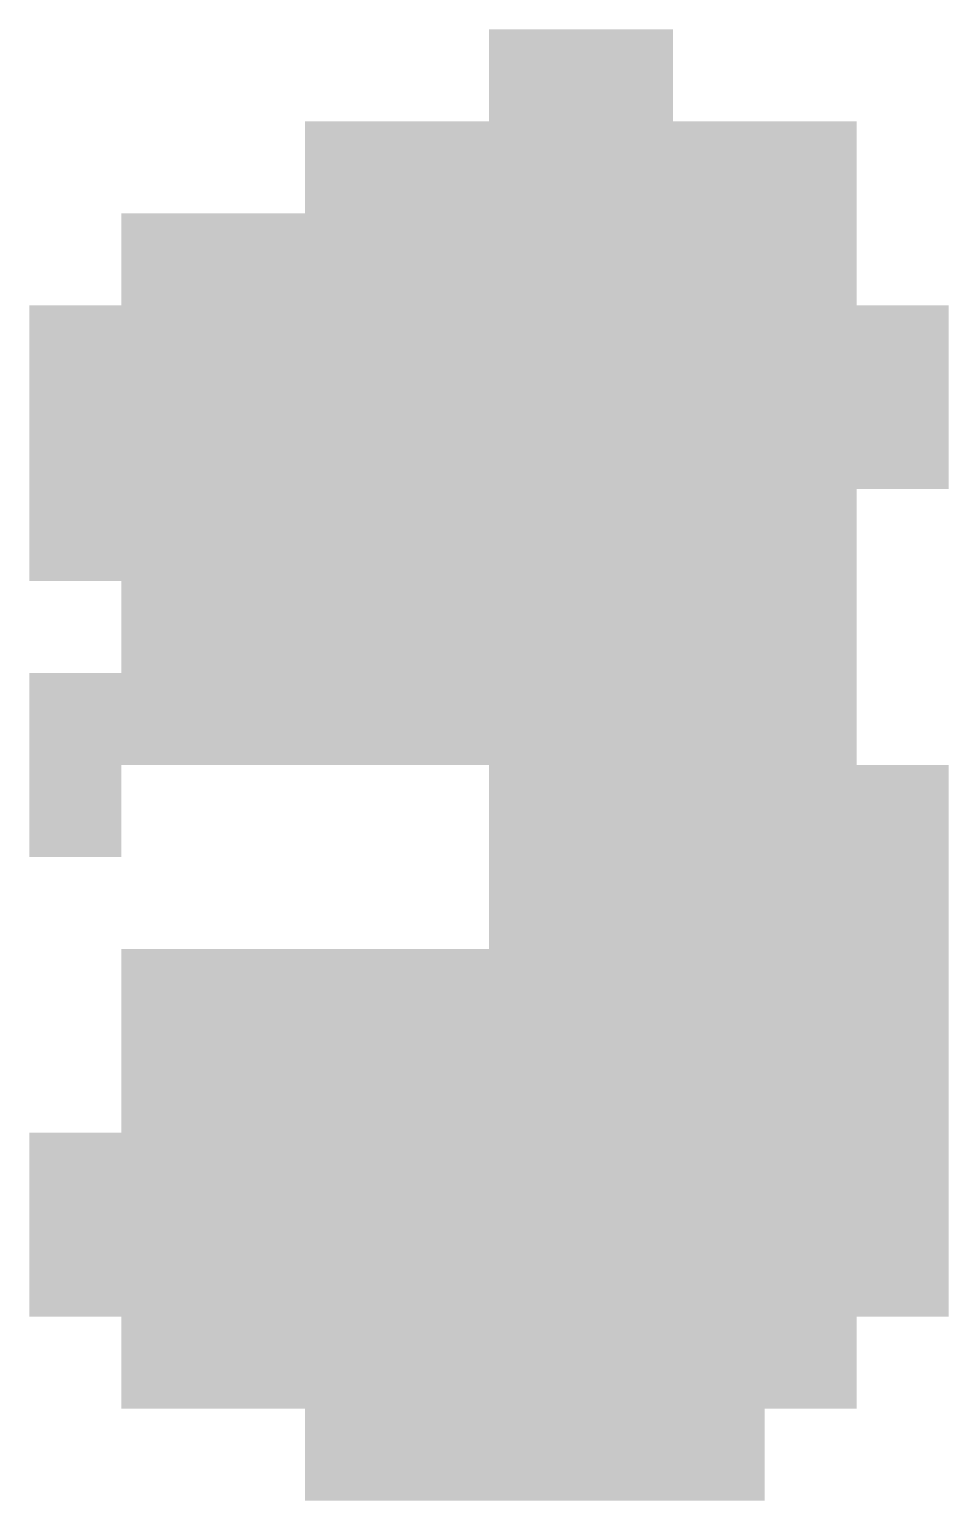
# Model space of a CAD drawing. Header units: metres. Extents: x -0.2 to 72.6, y -0.2 to 14.2.
# Drawn here: x 5.15 to 7.15, y 10.6 to 13.8 of the extents above; entities that cross this region are included whole.
import ezdxf

# ---------------------------------------------------------------- set-up
doc = ezdxf.new("R2010")
doc.units = ezdxf.units.M

msp = doc.modelspace()

# ---------------------------------------------------------------- hatches: boundary and pattern name
at = {"true_color": 0xff0000}
h = msp.add_hatch(color=7, dxfattribs=at)
h.dxf.hatch_style = 1
h.paths.add_polyline_path([(6.15, 13.6), (6.35, 13.6), (6.35, 13.8), (6.15, 13.8)])
h = msp.add_hatch(color=7, dxfattribs=at)
h.dxf.hatch_style = 1
h.paths.add_polyline_path([(6.35, 13.6), (6.55, 13.6), (6.55, 13.8), (6.35, 13.8)])
h = msp.add_hatch(color=7, dxfattribs=at)
h.dxf.hatch_style = 1
h.paths.add_polyline_path([(5.75, 13.4), (5.95, 13.4), (5.95, 13.6), (5.75, 13.6)])
h = msp.add_hatch(color=7, dxfattribs=at)
h.dxf.hatch_style = 1
h.paths.add_polyline_path([(5.95, 13.4), (6.15, 13.4), (6.15, 13.6), (5.95, 13.6)])
h = msp.add_hatch(color=7, dxfattribs=at)
h.dxf.hatch_style = 1
h.paths.add_polyline_path([(6.15, 13.4), (6.35, 13.4), (6.35, 13.6), (6.15, 13.6)])
h = msp.add_hatch(color=7, dxfattribs=at)
h.dxf.hatch_style = 1
h.paths.add_polyline_path([(6.35, 13.4), (6.55, 13.4), (6.55, 13.6), (6.35, 13.6)])
h = msp.add_hatch(color=7, dxfattribs=at)
h.dxf.hatch_style = 1
h.paths.add_polyline_path([(6.55, 13.4), (6.75, 13.4), (6.75, 13.6), (6.55, 13.6)])
h = msp.add_hatch(color=7, dxfattribs=at)
h.dxf.hatch_style = 1
h.paths.add_polyline_path([(6.75, 13.4), (6.95, 13.4), (6.95, 13.6), (6.75, 13.6)])
h = msp.add_hatch(color=7, dxfattribs=at)
h.dxf.hatch_style = 1
h.paths.add_polyline_path([(5.35, 13.2), (5.55, 13.2), (5.55, 13.4), (5.35, 13.4)])
h = msp.add_hatch(color=7, dxfattribs=at)
h.dxf.hatch_style = 1
h.paths.add_polyline_path([(5.55, 13.2), (5.75, 13.2), (5.75, 13.4), (5.55, 13.4)])
h = msp.add_hatch(color=7, dxfattribs=at)
h.dxf.hatch_style = 1
h.paths.add_polyline_path([(5.75, 13.2), (5.95, 13.2), (5.95, 13.4), (5.75, 13.4)])
h = msp.add_hatch(color=7, dxfattribs=at)
h.dxf.hatch_style = 1
h.paths.add_polyline_path([(5.95, 13.2), (6.15, 13.2), (6.15, 13.4), (5.95, 13.4)])
h = msp.add_hatch(color=7, dxfattribs=at)
h.dxf.hatch_style = 1
h.paths.add_polyline_path([(6.15, 13.2), (6.35, 13.2), (6.35, 13.4), (6.15, 13.4)])
h = msp.add_hatch(color=7, dxfattribs=at)
h.dxf.hatch_style = 1
h.paths.add_polyline_path([(6.35, 13.2), (6.55, 13.2), (6.55, 13.4), (6.35, 13.4)])
h = msp.add_hatch(color=7, dxfattribs=at)
h.dxf.hatch_style = 1
h.paths.add_polyline_path([(6.55, 13.2), (6.75, 13.2), (6.75, 13.4), (6.55, 13.4)])
h = msp.add_hatch(color=7, dxfattribs=at)
h.dxf.hatch_style = 1
h.paths.add_polyline_path([(6.75, 13.2), (6.95, 13.2), (6.95, 13.4), (6.75, 13.4)])
h = msp.add_hatch(color=7, dxfattribs=at)
h.dxf.hatch_style = 1
h.paths.add_polyline_path([(5.15, 13), (5.35, 13), (5.35, 13.2), (5.15, 13.2)])
h = msp.add_hatch(color=7, dxfattribs=at)
h.dxf.hatch_style = 1
h.paths.add_polyline_path([(5.35, 13), (5.55, 13), (5.55, 13.2), (5.35, 13.2)])
h = msp.add_hatch(color=7, dxfattribs=at)
h.dxf.hatch_style = 1
h.paths.add_polyline_path([(5.55, 13), (5.75, 13), (5.75, 13.2), (5.55, 13.2)])
h = msp.add_hatch(color=7, dxfattribs=at)
h.dxf.hatch_style = 1
h.paths.add_polyline_path([(5.75, 13), (5.95, 13), (5.95, 13.2), (5.75, 13.2)])
at = {"true_color": 0x00ff00}
h = msp.add_hatch(color=7, dxfattribs=at)
h.dxf.hatch_style = 1
h.paths.add_polyline_path([(5.95, 13), (6.15, 13), (6.15, 13.2), (5.95, 13.2)])
h = msp.add_hatch(color=7, dxfattribs=at)
h.dxf.hatch_style = 1
h.paths.add_polyline_path([(6.15, 13), (6.35, 13), (6.35, 13.2), (6.15, 13.2)])
h = msp.add_hatch(color=7, dxfattribs=at)
h.dxf.hatch_style = 1
h.paths.add_polyline_path([(6.35, 13), (6.55, 13), (6.55, 13.2), (6.35, 13.2)])
at = {"true_color": 0xff0000}
h = msp.add_hatch(color=7, dxfattribs=at)
h.dxf.hatch_style = 1
h.paths.add_polyline_path([(6.55, 13), (6.75, 13), (6.75, 13.2), (6.55, 13.2)])
h = msp.add_hatch(color=7, dxfattribs=at)
h.dxf.hatch_style = 1
h.paths.add_polyline_path([(6.75, 13), (6.95, 13), (6.95, 13.2), (6.75, 13.2)])
h = msp.add_hatch(color=7, dxfattribs=at)
h.dxf.hatch_style = 1
h.paths.add_polyline_path([(6.95, 13), (7.15, 13), (7.15, 13.2), (6.95, 13.2)])
h = msp.add_hatch(color=7, dxfattribs=at)
h.dxf.hatch_style = 1
h.paths.add_polyline_path([(5.15, 12.8), (5.35, 12.8), (5.35, 13), (5.15, 13)])
h = msp.add_hatch(color=7, dxfattribs=at)
h.dxf.hatch_style = 1
h.paths.add_polyline_path([(5.35, 12.8), (5.55, 12.8), (5.55, 13), (5.35, 13)])
at = {"true_color": 0x00ff00}
h = msp.add_hatch(color=7, dxfattribs=at)
h.dxf.hatch_style = 1
h.paths.add_polyline_path([(5.55, 12.8), (5.75, 12.8), (5.75, 13), (5.55, 13)])
h = msp.add_hatch(color=7, dxfattribs=at)
h.dxf.hatch_style = 1
h.paths.add_polyline_path([(5.75, 12.8), (5.95, 12.8), (5.95, 13), (5.75, 13)])
h = msp.add_hatch(color=7, dxfattribs=at)
h.dxf.hatch_style = 1
h.paths.add_polyline_path([(5.95, 12.8), (6.15, 12.8), (6.15, 13), (5.95, 13)])
h = msp.add_hatch(color=7, dxfattribs=at)
h.dxf.hatch_style = 1
h.paths.add_polyline_path([(6.15, 12.8), (6.35, 12.8), (6.35, 13), (6.15, 13)])
h = msp.add_hatch(color=7, dxfattribs=at)
h.dxf.hatch_style = 1
h.paths.add_polyline_path([(6.35, 12.8), (6.55, 12.8), (6.55, 13), (6.35, 13)])
h = msp.add_hatch(color=7, dxfattribs=at)
h.dxf.hatch_style = 1
h.paths.add_polyline_path([(6.55, 12.8), (6.75, 12.8), (6.75, 13), (6.55, 13)])
at = {"true_color": 0xff0000}
h = msp.add_hatch(color=7, dxfattribs=at)
h.dxf.hatch_style = 1
h.paths.add_polyline_path([(6.75, 12.8), (6.95, 12.8), (6.95, 13), (6.75, 13)])
h = msp.add_hatch(color=7, dxfattribs=at)
h.dxf.hatch_style = 1
h.paths.add_polyline_path([(6.95, 12.8), (7.15, 12.8), (7.15, 13), (6.95, 13)])
h = msp.add_hatch(color=7, dxfattribs=at)
h.dxf.hatch_style = 1
h.paths.add_polyline_path([(5.15, 12.6), (5.35, 12.6), (5.35, 12.8), (5.15, 12.8)])
at = {"true_color": 0x00ff00}
h = msp.add_hatch(color=7, dxfattribs=at)
h.dxf.hatch_style = 1
h.paths.add_polyline_path([(5.35, 12.6), (5.55, 12.6), (5.55, 12.8), (5.35, 12.8)])
h = msp.add_hatch(color=7, dxfattribs=at)
h.dxf.hatch_style = 1
h.paths.add_polyline_path([(5.55, 12.6), (5.75, 12.6), (5.75, 12.8), (5.55, 12.8)])
h = msp.add_hatch(color=7, dxfattribs=at)
h.dxf.hatch_style = 1
h.paths.add_polyline_path([(5.75, 12.6), (5.95, 12.6), (5.95, 12.8), (5.75, 12.8)])
h = msp.add_hatch(color=7, dxfattribs=at)
h.dxf.hatch_style = 1
h.paths.add_polyline_path([(5.95, 12.6), (6.15, 12.6), (6.15, 12.8), (5.95, 12.8)])
at = {"true_color": 0xffff00}
h = msp.add_hatch(color=7, dxfattribs=at)
h.dxf.hatch_style = 1
h.paths.add_polyline_path([(6.15, 12.6), (6.35, 12.6), (6.35, 12.8), (6.15, 12.8)])
h = msp.add_hatch(color=7, dxfattribs=at)
h.dxf.hatch_style = 1
h.paths.add_polyline_path([(6.35, 12.6), (6.55, 12.6), (6.55, 12.8), (6.35, 12.8)])
at = {"true_color": 0x00ff00}
h = msp.add_hatch(color=7, dxfattribs=at)
h.dxf.hatch_style = 1
h.paths.add_polyline_path([(6.55, 12.6), (6.75, 12.6), (6.75, 12.8), (6.55, 12.8)])
at = {"true_color": 0xff0000}
h = msp.add_hatch(color=7, dxfattribs=at)
h.dxf.hatch_style = 1
h.paths.add_polyline_path([(6.75, 12.6), (6.95, 12.6), (6.95, 12.8), (6.75, 12.8)])
at = {"true_color": 0xffff00}
h = msp.add_hatch(color=7, dxfattribs=at)
h.dxf.hatch_style = 1
h.paths.add_polyline_path([(5.35, 12.4), (5.55, 12.4), (5.55, 12.6), (5.35, 12.6)])
h = msp.add_hatch(color=7, dxfattribs=at)
h.dxf.hatch_style = 1
h.paths.add_polyline_path([(5.55, 12.4), (5.75, 12.4), (5.75, 12.6), (5.55, 12.6)])
at = {"true_color": 0xff0000}
h = msp.add_hatch(color=7, dxfattribs=at)
h.dxf.hatch_style = 1
h.paths.add_polyline_path([(5.75, 12.4), (5.95, 12.4), (5.95, 12.6), (5.75, 12.6)])
at = {"true_color": 0x00ff00}
h = msp.add_hatch(color=7, dxfattribs=at)
h.dxf.hatch_style = 1
h.paths.add_polyline_path([(5.95, 12.4), (6.15, 12.4), (6.15, 12.6), (5.95, 12.6)])
at = {"true_color": 0xffff00}
h = msp.add_hatch(color=7, dxfattribs=at)
h.dxf.hatch_style = 1
h.paths.add_polyline_path([(6.15, 12.4), (6.35, 12.4), (6.35, 12.6), (6.15, 12.6)])
h = msp.add_hatch(color=7, dxfattribs=at)
h.dxf.hatch_style = 1
h.paths.add_polyline_path([(6.35, 12.4), (6.55, 12.4), (6.55, 12.6), (6.35, 12.6)])
at = {"true_color": 0x00ff00}
h = msp.add_hatch(color=7, dxfattribs=at)
h.dxf.hatch_style = 1
h.paths.add_polyline_path([(6.55, 12.4), (6.75, 12.4), (6.75, 12.6), (6.55, 12.6)])
at = {"true_color": 0xff0000}
h = msp.add_hatch(color=7, dxfattribs=at)
h.dxf.hatch_style = 1
h.paths.add_polyline_path([(6.75, 12.4), (6.95, 12.4), (6.95, 12.6), (6.75, 12.6)])
h = msp.add_hatch(color=7, dxfattribs=at)
h.dxf.hatch_style = 1
h.paths.add_polyline_path([(5.15, 12.2), (5.35, 12.2), (5.35, 12.4), (5.15, 12.4)])
at = {"true_color": 0x00ff00}
h = msp.add_hatch(color=7, dxfattribs=at)
h.dxf.hatch_style = 1
h.paths.add_polyline_path([(5.35, 12.2), (5.55, 12.2), (5.55, 12.4), (5.35, 12.4)])
at = {"true_color": 0xffff00}
h = msp.add_hatch(color=7, dxfattribs=at)
h.dxf.hatch_style = 1
h.paths.add_polyline_path([(5.55, 12.2), (5.75, 12.2), (5.75, 12.4), (5.55, 12.4)])
at = {"true_color": 0x00ff00}
h = msp.add_hatch(color=7, dxfattribs=at)
h.dxf.hatch_style = 1
h.paths.add_polyline_path([(5.75, 12.2), (5.95, 12.2), (5.95, 12.4), (5.75, 12.4)])
at = {"true_color": 0x0000ff}
h = msp.add_hatch(color=7, dxfattribs=at)
h.dxf.hatch_style = 1
h.paths.add_polyline_path([(5.95, 12.2), (6.15, 12.2), (6.15, 12.4), (5.95, 12.4)])
at = {"true_color": 0xffff00}
h = msp.add_hatch(color=7, dxfattribs=at)
h.dxf.hatch_style = 1
h.paths.add_polyline_path([(6.15, 12.2), (6.35, 12.2), (6.35, 12.4), (6.15, 12.4)])
h = msp.add_hatch(color=7, dxfattribs=at)
h.dxf.hatch_style = 1
h.paths.add_polyline_path([(6.35, 12.2), (6.55, 12.2), (6.55, 12.4), (6.35, 12.4)])
at = {"true_color": 0x00ff00}
h = msp.add_hatch(color=7, dxfattribs=at)
h.dxf.hatch_style = 1
h.paths.add_polyline_path([(6.55, 12.2), (6.75, 12.2), (6.75, 12.4), (6.55, 12.4)])
at = {"true_color": 0xff0000}
h = msp.add_hatch(color=7, dxfattribs=at)
h.dxf.hatch_style = 1
h.paths.add_polyline_path([(6.75, 12.2), (6.95, 12.2), (6.95, 12.4), (6.75, 12.4)])
h = msp.add_hatch(color=7, dxfattribs=at)
h.dxf.hatch_style = 1
h.paths.add_polyline_path([(5.15, 12), (5.35, 12), (5.35, 12.2), (5.15, 12.2)])
h = msp.add_hatch(color=7, dxfattribs=at)
h.dxf.hatch_style = 1
h.paths.add_polyline_path([(6.15, 12), (6.35, 12), (6.35, 12.2), (6.15, 12.2)])
at = {"true_color": 0x00ff00}
h = msp.add_hatch(color=7, dxfattribs=at)
h.dxf.hatch_style = 1
h.paths.add_polyline_path([(6.35, 12), (6.55, 12), (6.55, 12.2), (6.35, 12.2)])
h = msp.add_hatch(color=7, dxfattribs=at)
h.dxf.hatch_style = 1
h.paths.add_polyline_path([(6.55, 12), (6.75, 12), (6.75, 12.2), (6.55, 12.2)])
at = {"true_color": 0xff0000}
h = msp.add_hatch(color=7, dxfattribs=at)
h.dxf.hatch_style = 1
h.paths.add_polyline_path([(6.75, 12), (6.95, 12), (6.95, 12.2), (6.75, 12.2)])
h = msp.add_hatch(color=7, dxfattribs=at)
h.dxf.hatch_style = 1
h.paths.add_polyline_path([(6.95, 12), (7.15, 12), (7.15, 12.2), (6.95, 12.2)])
at = {"true_color": 0x00ff00}
h = msp.add_hatch(color=7, dxfattribs=at)
h.dxf.hatch_style = 1
h.paths.add_polyline_path([(6.15, 11.8), (6.35, 11.8), (6.35, 12), (6.15, 12)])
h = msp.add_hatch(color=7, dxfattribs=at)
h.dxf.hatch_style = 1
h.paths.add_polyline_path([(6.35, 11.8), (6.55, 11.8), (6.55, 12), (6.35, 12)])
h = msp.add_hatch(color=7, dxfattribs=at)
h.dxf.hatch_style = 1
h.paths.add_polyline_path([(6.55, 11.8), (6.75, 11.8), (6.75, 12), (6.55, 12)])
at = {"true_color": 0xff0000}
h = msp.add_hatch(color=7, dxfattribs=at)
h.dxf.hatch_style = 1
h.paths.add_polyline_path([(6.75, 11.8), (6.95, 11.8), (6.95, 12), (6.75, 12)])
h = msp.add_hatch(color=7, dxfattribs=at)
h.dxf.hatch_style = 1
h.paths.add_polyline_path([(6.95, 11.8), (7.15, 11.8), (7.15, 12), (6.95, 12)])
h = msp.add_hatch(color=7, dxfattribs=at)
h.dxf.hatch_style = 1
h.paths.add_polyline_path([(5.35, 11.6), (5.55, 11.6), (5.55, 11.8), (5.35, 11.8)])
at = {"true_color": 0x00ff00}
h = msp.add_hatch(color=7, dxfattribs=at)
h.dxf.hatch_style = 1
h.paths.add_polyline_path([(5.55, 11.6), (5.75, 11.6), (5.75, 11.8), (5.55, 11.8)])
at = {"true_color": 0xff0000}
h = msp.add_hatch(color=7, dxfattribs=at)
h.dxf.hatch_style = 1
h.paths.add_polyline_path([(5.75, 11.6), (5.95, 11.6), (5.95, 11.8), (5.75, 11.8)])
at = {"true_color": 0x00ff00}
h = msp.add_hatch(color=7, dxfattribs=at)
h.dxf.hatch_style = 1
h.paths.add_polyline_path([(5.95, 11.6), (6.15, 11.6), (6.15, 11.8), (5.95, 11.8)])
at = {"true_color": 0xffff00}
h = msp.add_hatch(color=7, dxfattribs=at)
h.dxf.hatch_style = 1
h.paths.add_polyline_path([(6.15, 11.6), (6.35, 11.6), (6.35, 11.8), (6.15, 11.8)])
h = msp.add_hatch(color=7, dxfattribs=at)
h.dxf.hatch_style = 1
h.paths.add_polyline_path([(6.35, 11.6), (6.55, 11.6), (6.55, 11.8), (6.35, 11.8)])
at = {"true_color": 0x00ff00}
h = msp.add_hatch(color=7, dxfattribs=at)
h.dxf.hatch_style = 1
h.paths.add_polyline_path([(6.55, 11.6), (6.75, 11.6), (6.75, 11.8), (6.55, 11.8)])
at = {"true_color": 0xff0000}
h = msp.add_hatch(color=7, dxfattribs=at)
h.dxf.hatch_style = 1
h.paths.add_polyline_path([(6.75, 11.6), (6.95, 11.6), (6.95, 11.8), (6.75, 11.8)])
h = msp.add_hatch(color=7, dxfattribs=at)
h.dxf.hatch_style = 1
h.paths.add_polyline_path([(6.95, 11.6), (7.15, 11.6), (7.15, 11.8), (6.95, 11.8)])
at = {"true_color": 0x00ff00}
h = msp.add_hatch(color=7, dxfattribs=at)
h.dxf.hatch_style = 1
h.paths.add_polyline_path([(5.35, 11.4), (5.55, 11.4), (5.55, 11.6), (5.35, 11.6)])
h = msp.add_hatch(color=7, dxfattribs=at)
h.dxf.hatch_style = 1
h.paths.add_polyline_path([(5.55, 11.4), (5.75, 11.4), (5.75, 11.6), (5.55, 11.6)])
at = {"true_color": 0xff0000}
h = msp.add_hatch(color=7, dxfattribs=at)
h.dxf.hatch_style = 1
h.paths.add_polyline_path([(5.75, 11.4), (5.95, 11.4), (5.95, 11.6), (5.75, 11.6)])
h = msp.add_hatch(color=7, dxfattribs=at)
h.dxf.hatch_style = 1
h.paths.add_polyline_path([(5.95, 11.4), (6.15, 11.4), (6.15, 11.6), (5.95, 11.6)])
at = {"true_color": 0xffff00}
h = msp.add_hatch(color=7, dxfattribs=at)
h.dxf.hatch_style = 1
h.paths.add_polyline_path([(6.15, 11.4), (6.35, 11.4), (6.35, 11.6), (6.15, 11.6)])
h = msp.add_hatch(color=7, dxfattribs=at)
h.dxf.hatch_style = 1
h.paths.add_polyline_path([(6.35, 11.4), (6.55, 11.4), (6.55, 11.6), (6.35, 11.6)])
at = {"true_color": 0x00ff00}
h = msp.add_hatch(color=7, dxfattribs=at)
h.dxf.hatch_style = 1
h.paths.add_polyline_path([(6.55, 11.4), (6.75, 11.4), (6.75, 11.6), (6.55, 11.6)])
at = {"true_color": 0xff0000}
h = msp.add_hatch(color=7, dxfattribs=at)
h.dxf.hatch_style = 1
h.paths.add_polyline_path([(6.75, 11.4), (6.95, 11.4), (6.95, 11.6), (6.75, 11.6)])
h = msp.add_hatch(color=7, dxfattribs=at)
h.dxf.hatch_style = 1
h.paths.add_polyline_path([(6.95, 11.4), (7.15, 11.4), (7.15, 11.6), (6.95, 11.6)])
h = msp.add_hatch(color=7, dxfattribs=at)
h.dxf.hatch_style = 1
h.paths.add_polyline_path([(5.15, 11.2), (5.35, 11.2), (5.35, 11.4), (5.15, 11.4)])
h = msp.add_hatch(color=7, dxfattribs=at)
h.dxf.hatch_style = 1
h.paths.add_polyline_path([(5.35, 11.2), (5.55, 11.2), (5.55, 11.4), (5.35, 11.4)])
h = msp.add_hatch(color=7, dxfattribs=at)
h.dxf.hatch_style = 1
h.paths.add_polyline_path([(5.55, 11.2), (5.75, 11.2), (5.75, 11.4), (5.55, 11.4)])
h = msp.add_hatch(color=7, dxfattribs=at)
h.dxf.hatch_style = 1
h.paths.add_polyline_path([(5.75, 11.2), (5.95, 11.2), (5.95, 11.4), (5.75, 11.4)])
h = msp.add_hatch(color=7, dxfattribs=at)
h.dxf.hatch_style = 1
h.paths.add_polyline_path([(5.95, 11.2), (6.15, 11.2), (6.15, 11.4), (5.95, 11.4)])
at = {"true_color": 0x00ff00}
h = msp.add_hatch(color=7, dxfattribs=at)
h.dxf.hatch_style = 1
h.paths.add_polyline_path([(6.15, 11.2), (6.35, 11.2), (6.35, 11.4), (6.15, 11.4)])
h = msp.add_hatch(color=7, dxfattribs=at)
h.dxf.hatch_style = 1
h.paths.add_polyline_path([(6.35, 11.2), (6.55, 11.2), (6.55, 11.4), (6.35, 11.4)])
h = msp.add_hatch(color=7, dxfattribs=at)
h.dxf.hatch_style = 1
h.paths.add_polyline_path([(6.55, 11.2), (6.75, 11.2), (6.75, 11.4), (6.55, 11.4)])
at = {"true_color": 0xff0000}
h = msp.add_hatch(color=7, dxfattribs=at)
h.dxf.hatch_style = 1
h.paths.add_polyline_path([(6.75, 11.2), (6.95, 11.2), (6.95, 11.4), (6.75, 11.4)])
h = msp.add_hatch(color=7, dxfattribs=at)
h.dxf.hatch_style = 1
h.paths.add_polyline_path([(6.95, 11.2), (7.15, 11.2), (7.15, 11.4), (6.95, 11.4)])
h = msp.add_hatch(color=7, dxfattribs=at)
h.dxf.hatch_style = 1
h.paths.add_polyline_path([(5.15, 11), (5.35, 11), (5.35, 11.2), (5.15, 11.2)])
h = msp.add_hatch(color=7, dxfattribs=at)
h.dxf.hatch_style = 1
h.paths.add_polyline_path([(5.35, 11), (5.55, 11), (5.55, 11.2), (5.35, 11.2)])
h = msp.add_hatch(color=7, dxfattribs=at)
h.dxf.hatch_style = 1
h.paths.add_polyline_path([(5.55, 11), (5.75, 11), (5.75, 11.2), (5.55, 11.2)])
h = msp.add_hatch(color=7, dxfattribs=at)
h.dxf.hatch_style = 1
h.paths.add_polyline_path([(5.75, 11), (5.95, 11), (5.95, 11.2), (5.75, 11.2)])
h = msp.add_hatch(color=7, dxfattribs=at)
h.dxf.hatch_style = 1
h.paths.add_polyline_path([(5.95, 11), (6.15, 11), (6.15, 11.2), (5.95, 11.2)])
h = msp.add_hatch(color=7, dxfattribs=at)
h.dxf.hatch_style = 1
h.paths.add_polyline_path([(6.15, 11), (6.35, 11), (6.35, 11.2), (6.15, 11.2)])
h = msp.add_hatch(color=7, dxfattribs=at)
h.dxf.hatch_style = 1
h.paths.add_polyline_path([(6.35, 11), (6.55, 11), (6.55, 11.2), (6.35, 11.2)])
h = msp.add_hatch(color=7, dxfattribs=at)
h.dxf.hatch_style = 1
h.paths.add_polyline_path([(6.55, 11), (6.75, 11), (6.75, 11.2), (6.55, 11.2)])
h = msp.add_hatch(color=7, dxfattribs=at)
h.dxf.hatch_style = 1
h.paths.add_polyline_path([(6.75, 11), (6.95, 11), (6.95, 11.2), (6.75, 11.2)])
h = msp.add_hatch(color=7, dxfattribs=at)
h.dxf.hatch_style = 1
h.paths.add_polyline_path([(6.95, 11), (7.15, 11), (7.15, 11.2), (6.95, 11.2)])
h = msp.add_hatch(color=7, dxfattribs=at)
h.dxf.hatch_style = 1
h.paths.add_polyline_path([(5.35, 10.8), (5.55, 10.8), (5.55, 11), (5.35, 11)])
h = msp.add_hatch(color=7, dxfattribs=at)
h.dxf.hatch_style = 1
h.paths.add_polyline_path([(5.55, 10.8), (5.75, 10.8), (5.75, 11), (5.55, 11)])
h = msp.add_hatch(color=7, dxfattribs=at)
h.dxf.hatch_style = 1
h.paths.add_polyline_path([(5.75, 10.8), (5.95, 10.8), (5.95, 11), (5.75, 11)])
h = msp.add_hatch(color=7, dxfattribs=at)
h.dxf.hatch_style = 1
h.paths.add_polyline_path([(5.95, 10.8), (6.15, 10.8), (6.15, 11), (5.95, 11)])
h = msp.add_hatch(color=7, dxfattribs=at)
h.dxf.hatch_style = 1
h.paths.add_polyline_path([(6.15, 10.8), (6.35, 10.8), (6.35, 11), (6.15, 11)])
h = msp.add_hatch(color=7, dxfattribs=at)
h.dxf.hatch_style = 1
h.paths.add_polyline_path([(6.35, 10.8), (6.55, 10.8), (6.55, 11), (6.35, 11)])
h = msp.add_hatch(color=7, dxfattribs=at)
h.dxf.hatch_style = 1
h.paths.add_polyline_path([(6.55, 10.8), (6.75, 10.8), (6.75, 11), (6.55, 11)])
h = msp.add_hatch(color=7, dxfattribs=at)
h.dxf.hatch_style = 1
h.paths.add_polyline_path([(6.75, 10.8), (6.95, 10.8), (6.95, 11), (6.75, 11)])
h = msp.add_hatch(color=7, dxfattribs=at)
h.dxf.hatch_style = 1
h.paths.add_polyline_path([(5.75, 10.6), (5.95, 10.6), (5.95, 10.8), (5.75, 10.8)])
h = msp.add_hatch(color=7, dxfattribs=at)
h.dxf.hatch_style = 1
h.paths.add_polyline_path([(5.95, 10.6), (6.15, 10.6), (6.15, 10.8), (5.95, 10.8)])
h = msp.add_hatch(color=7, dxfattribs=at)
h.dxf.hatch_style = 1
h.paths.add_polyline_path([(6.15, 10.6), (6.35, 10.6), (6.35, 10.8), (6.15, 10.8)])
h = msp.add_hatch(color=7, dxfattribs=at)
h.dxf.hatch_style = 1
h.paths.add_polyline_path([(6.35, 10.6), (6.55, 10.6), (6.55, 10.8), (6.35, 10.8)])
h = msp.add_hatch(color=7, dxfattribs=at)
h.dxf.hatch_style = 1
h.paths.add_polyline_path([(6.55, 10.6), (6.75, 10.6), (6.75, 10.8), (6.55, 10.8)])

doc.saveas('drawing.dxf')
